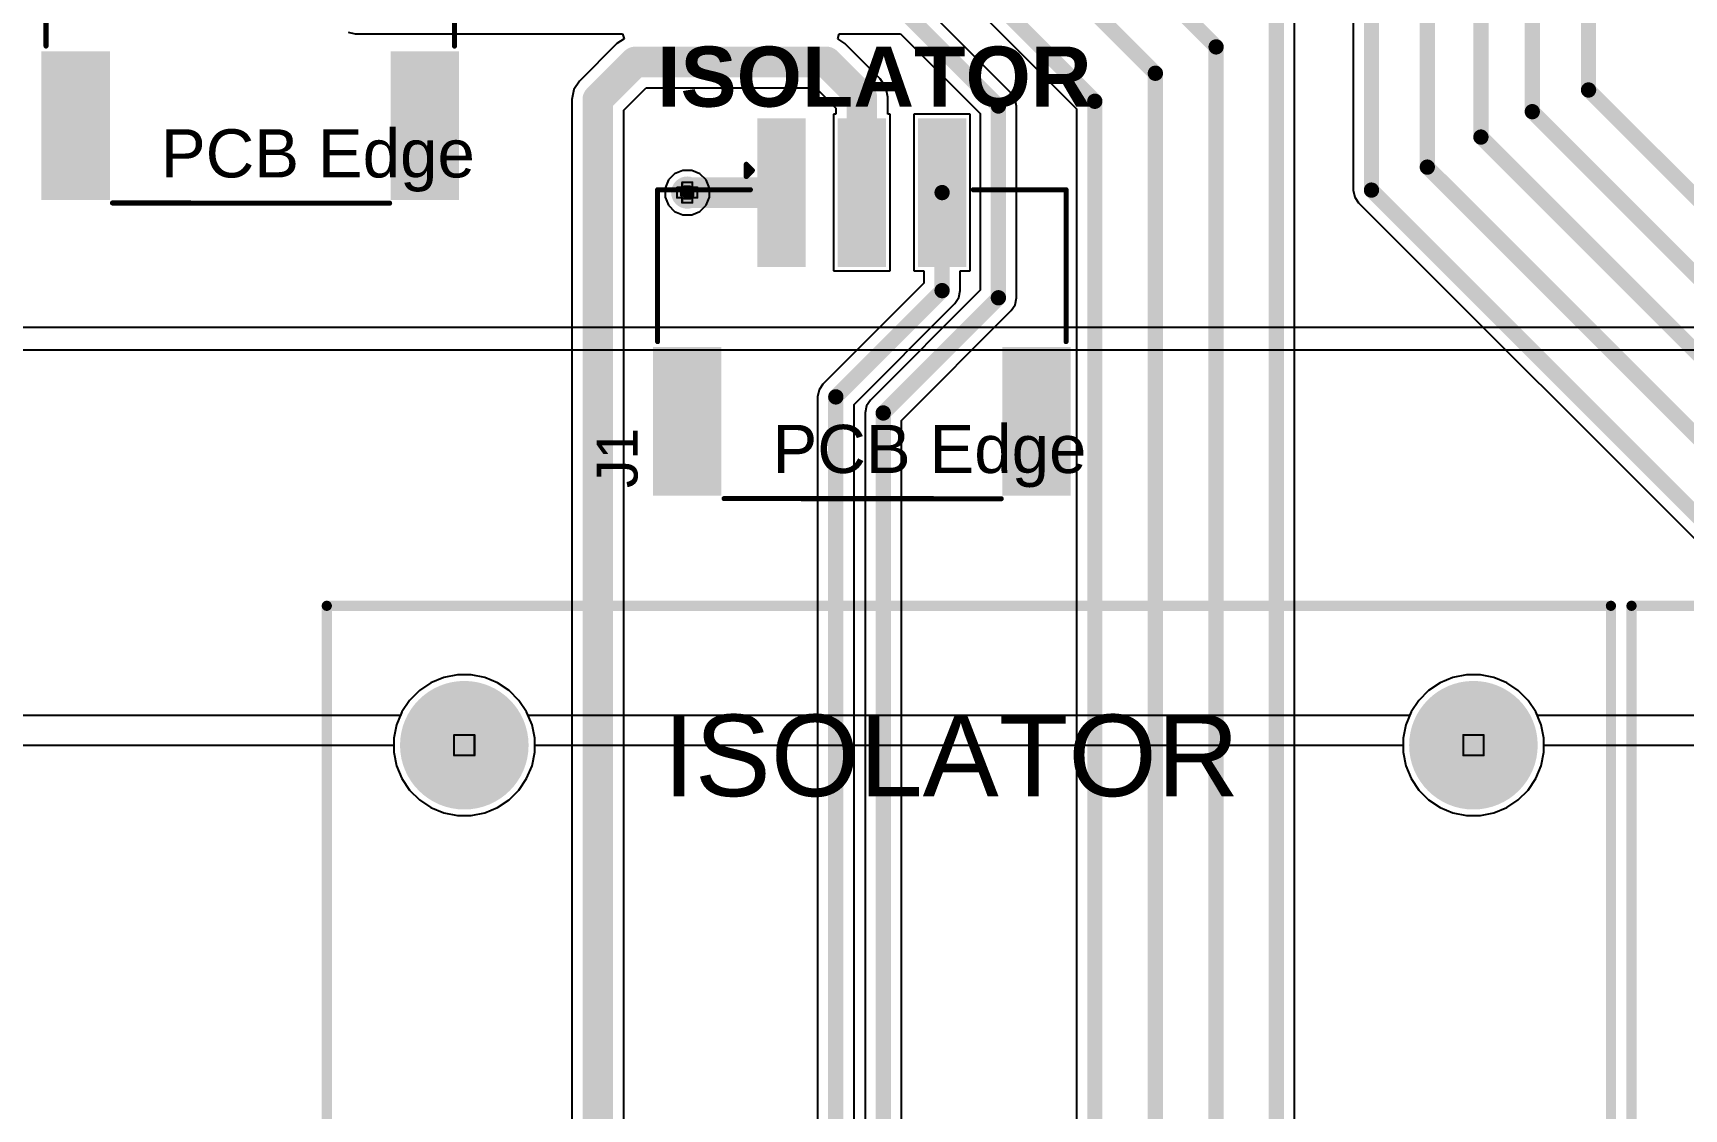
# Model space of a CAD drawing. Header units: inches. Extents: x -7 to 5163, y -3 to 5149.
# Drawn here: x 40.18 to 81.32, y 98.5 to 125.32 of the extents above; entities that cross this region are included whole.
import ezdxf

# ---------------------------------------------------------------- set-up
doc = ezdxf.new("R2010")
doc.units = ezdxf.units.IN
for name, color, linetype in [('Bottom Layer', 5, 'Continuous'), ('Bottom Solder', 6, 'Continuous'), ('Drill Drawing', 1, 'Continuous'), ('GND', 76, 'Continuous'), ('Multi-Layer', 9, 'Continuous'), ('Pad Holes', 156, 'Continuous'), ('PWR', 16, 'Continuous'), ('Top Layer', 1, 'Continuous'), ('Top Overlay', 2, 'Continuous'), ('Top Paste', 8, 'Continuous'), ('Top Solder', 216, 'Continuous'), ('Via Holes', 16, 'Continuous')]:
    doc.layers.add(name, color=color, linetype=linetype)
doc.styles.add('Arial', font='', dxfattribs={"height": 0.2})
doc.styles.add('Arial_Bold', font='', dxfattribs={"height": 0.2})
doc.styles.get('Arial').set_extended_font_data('Arial')
doc.styles.get('Arial_Bold').set_extended_font_data('Arial', bold=True)

# ---------------------------------------------------------------- blocks, each defined once
blk = doc.blocks.new('WAFER_PH2_0_3PWB_3')
at = {"layer": 'Top Layer'}
for points in [[(-2.5, 4.6), (-1.5, 4.6), (-1.5, 1.1), (-2.5, 1.1)], [(-0.5, 4.6), (0.5, 4.6), (0.5, 1.1), (-0.5, 1.1)], [(1.5, 4.6), (2.5, 4.6), (2.5, 1.1), (1.5, 1.1)], [(-5.1, -1.1), (-3.6, -1.1), (-3.6, -4.6), (-5.1, -4.6)], [(3.6, -1.1), (5.1, -1.1), (5.1, -4.6), (3.6, -4.6)]]:
    blk.add_hatch(color=1, dxfattribs=at).paths.add_polyline_path(points)
at = {"layer": 'Top Paste'}
for points in [[(-2.5, 4.6), (-1.5, 4.6), (-1.5, 1.1), (-2.5, 1.1)], [(-0.5, 4.6), (0.5, 4.6), (0.5, 1.1), (-0.5, 1.1)], [(1.5, 4.6), (2.5, 4.6), (2.5, 1.1), (1.5, 1.1)], [(-5.1, -1.1), (-3.6, -1.1), (-3.6, -4.6), (-5.1, -4.6)], [(3.6, -1.1), (5.1, -1.1), (5.1, -4.6), (3.6, -4.6)]]:
    blk.add_hatch(color=8, dxfattribs=at).paths.add_polyline_path(points)
at = {"layer": 'Top Solder'}
for points in [[(-2.602, 4.702), (-1.398, 4.702), (-1.398, 0.998), (-2.602, 0.998)], [(-0.602, 4.702), (0.602, 4.702), (0.602, 0.998), (-0.602, 0.998)], [(1.398, 4.702), (2.602, 4.702), (2.602, 0.998), (1.398, 0.998)], [(-5.202, -0.998), (-3.498, -0.998), (-3.498, -4.702), (-5.202, -4.702)], [(3.498, -0.998), (5.202, -0.998), (5.202, -4.702), (3.498, -4.702)]]:
    blk.add_hatch(color=216, dxfattribs=at).paths.add_polyline_path(points)
at = {"layer": 'Top Overlay'}
for points in [[(-2.88, 3.556, 0.127, 0.127, 0), (-2.727, 3.404, 0.127, 0.127, 0)], [(-2.88, 3.251, 0.127, 0.127, 0), (-2.88, 3.556, 0.127, 0.127, 0)], [(-2.88, 3.251, 0.127, 0.127, 0), (-2.727, 3.404, 0.127, 0.127, 0)], [(-5.089, 2.921, 0.127, 0.127, 0), (-2.778, 2.921, 0.127, 0.127, 0)], [(-5.089, -0.864, 0.127, 0.127, 0), (-5.089, 2.921, 0.127, 0.127, 0)], [(2.778, 2.921, 0.127, 0.127, 0), (5.089, 2.921, 0.127, 0.127, 0)], [(5.089, -0.864, 0.127, 0.127, 0), (5.089, 2.921, 0.127, 0.127, 0)], [(-3.432, -4.775, 0.127, 0.127, 0), (3.473, -4.78, 0.127, 0.127, 0)]]:
    blk.add_lwpolyline(points, format="xyseb", dxfattribs=at)
for points in [[(-2.911, 3.556, 0.0635, 0.0635, 1), (-2.848, 3.556, 0.0635, 0.0635, 1)], [(-2.911, 3.556, 0.0635, 0.0635, 1), (-2.848, 3.556, 0.0635, 0.0635, 1)], [(-2.911, 3.251, 0.0635, 0.0635, 1), (-2.848, 3.251, 0.0635, 0.0635, 1)], [(-2.911, 3.251, 0.0635, 0.0635, 1), (-2.848, 3.251, 0.0635, 0.0635, 1)], [(-2.759, 3.404, 0.0635, 0.0635, 1), (-2.695, 3.404, 0.0635, 0.0635, 1)], [(-2.759, 3.404, 0.0635, 0.0635, 1), (-2.695, 3.404, 0.0635, 0.0635, 1)], [(-5.121, 2.921, 0.0635, 0.0635, 1), (-5.058, 2.921, 0.0635, 0.0635, 1)], [(-5.121, 2.921, 0.0635, 0.0635, 1), (-5.058, 2.921, 0.0635, 0.0635, 1)], [(-2.81, 2.921, 0.0635, 0.0635, 1), (-2.746, 2.921, 0.0635, 0.0635, 1)], [(2.746, 2.921, 0.0635, 0.0635, 1), (2.81, 2.921, 0.0635, 0.0635, 1)], [(5.058, 2.921, 0.0635, 0.0635, 1), (5.121, 2.921, 0.0635, 0.0635, 1)], [(5.058, 2.921, 0.0635, 0.0635, 1), (5.121, 2.921, 0.0635, 0.0635, 1)], [(-5.121, -0.864, 0.0635, 0.0635, 1), (-5.058, -0.864, 0.0635, 0.0635, 1)], [(5.058, -0.864, 0.0635, 0.0635, 1), (5.121, -0.864, 0.0635, 0.0635, 1)], [(-3.464, -4.775, 0.0635, 0.0635, 1), (-3.4, -4.775, 0.0635, 0.0635, 1)], [(3.441, -4.78, 0.0635, 0.0635, 1), (3.505, -4.78, 0.0635, 0.0635, 1)]]:
    blk.add_lwpolyline(points, format="xyseb", close=True, dxfattribs=at)
at = {"layer": 'Top Overlay', "style": 'Arial'}
blk.add_text('PCB Edge', height=1.2, rotation=360, dxfattribs=at).set_placement((-2.229, -4.138))
blk = doc.blocks.new('WAFER_PH2_0_3PWB_72')
at = {"layer": 'Top Layer'}
for points in [[(-2.5, 4.6), (-1.5, 4.6), (-1.5, 1.1), (-2.5, 1.1)], [(-0.5, 4.6), (0.5, 4.6), (0.5, 1.1), (-0.5, 1.1)], [(1.5, 4.6), (2.5, 4.6), (2.5, 1.1), (1.5, 1.1)], [(-5.1, -1.1), (-3.6, -1.1), (-3.6, -4.6), (-5.1, -4.6)], [(3.6, -1.1), (5.1, -1.1), (5.1, -4.6), (3.6, -4.6)]]:
    blk.add_hatch(color=1, dxfattribs=at).paths.add_polyline_path(points)
at = {"layer": 'Top Paste'}
for points in [[(-2.5, 4.6), (-1.5, 4.6), (-1.5, 1.1), (-2.5, 1.1)], [(-0.5, 4.6), (0.5, 4.6), (0.5, 1.1), (-0.5, 1.1)], [(1.5, 4.6), (2.5, 4.6), (2.5, 1.1), (1.5, 1.1)], [(-5.1, -1.1), (-3.6, -1.1), (-3.6, -4.6), (-5.1, -4.6)], [(3.6, -1.1), (5.1, -1.1), (5.1, -4.6), (3.6, -4.6)]]:
    blk.add_hatch(color=8, dxfattribs=at).paths.add_polyline_path(points)
at = {"layer": 'Top Solder'}
for points in [[(-2.602, 4.702), (-1.398, 4.702), (-1.398, 0.998), (-2.602, 0.998)], [(-0.602, 4.702), (0.602, 4.702), (0.602, 0.998), (-0.602, 0.998)], [(1.398, 4.702), (2.602, 4.702), (2.602, 0.998), (1.398, 0.998)], [(-5.202, -0.998), (-3.498, -0.998), (-3.498, -4.702), (-5.202, -4.702)], [(3.498, -0.998), (5.202, -0.998), (5.202, -4.702), (3.498, -4.702)]]:
    blk.add_hatch(color=216, dxfattribs=at).paths.add_polyline_path(points)
at = {"layer": 'Top Overlay'}
for points in [[(-2.88, 3.251, 0.127, 0.127, 0), (-2.88, 3.556, 0.127, 0.127, 0)], [(-2.88, 3.556, 0.127, 0.127, 0), (-2.727, 3.404, 0.127, 0.127, 0)], [(-2.88, 3.251, 0.127, 0.127, 0), (-2.727, 3.404, 0.127, 0.127, 0)], [(-5.089, -0.864, 0.127, 0.127, 0), (-5.089, 2.921, 0.127, 0.127, 0)], [(-5.089, 2.921, 0.127, 0.127, 0), (-2.778, 2.921, 0.127, 0.127, 0)], [(2.778, 2.921, 0.127, 0.127, 0), (5.089, 2.921, 0.127, 0.127, 0)], [(5.089, -0.864, 0.127, 0.127, 0), (5.089, 2.921, 0.127, 0.127, 0)], [(-3.432, -4.775, 0.127, 0.127, 0), (3.473, -4.78, 0.127, 0.127, 0)]]:
    blk.add_lwpolyline(points, format="xyseb", dxfattribs=at)
for points in [[(-2.911, 3.556, 0.0635, 0.0635, 1), (-2.848, 3.556, 0.0635, 0.0635, 1)], [(-2.911, 3.556, 0.0635, 0.0635, 1), (-2.848, 3.556, 0.0635, 0.0635, 1)], [(-2.911, 3.251, 0.0635, 0.0635, 1), (-2.848, 3.251, 0.0635, 0.0635, 1)], [(-2.911, 3.251, 0.0635, 0.0635, 1), (-2.848, 3.251, 0.0635, 0.0635, 1)], [(-2.759, 3.404, 0.0635, 0.0635, 1), (-2.695, 3.404, 0.0635, 0.0635, 1)], [(-2.759, 3.404, 0.0635, 0.0635, 1), (-2.695, 3.404, 0.0635, 0.0635, 1)], [(-5.121, 2.921, 0.0635, 0.0635, 1), (-5.058, 2.921, 0.0635, 0.0635, 1)], [(-5.121, 2.921, 0.0635, 0.0635, 1), (-5.058, 2.921, 0.0635, 0.0635, 1)], [(-2.81, 2.921, 0.0635, 0.0635, 1), (-2.746, 2.921, 0.0635, 0.0635, 1)], [(2.746, 2.921, 0.0635, 0.0635, 1), (2.81, 2.921, 0.0635, 0.0635, 1)], [(5.058, 2.921, 0.0635, 0.0635, 1), (5.121, 2.921, 0.0635, 0.0635, 1)], [(5.058, 2.921, 0.0635, 0.0635, 1), (5.121, 2.921, 0.0635, 0.0635, 1)], [(-5.121, -0.864, 0.0635, 0.0635, 1), (-5.058, -0.864, 0.0635, 0.0635, 1)], [(5.058, -0.864, 0.0635, 0.0635, 1), (5.121, -0.864, 0.0635, 0.0635, 1)], [(-3.464, -4.775, 0.0635, 0.0635, 1), (-3.4, -4.775, 0.0635, 0.0635, 1)], [(3.441, -4.78, 0.0635, 0.0635, 1), (3.505, -4.78, 0.0635, 0.0635, 1)]]:
    blk.add_lwpolyline(points, format="xyseb", close=True, dxfattribs=at)
at = {"layer": 'Top Overlay', "style": 'Arial'}
blk.add_text('PCB Edge', height=1.2, rotation=360, dxfattribs=at).set_placement((-2.229, -4.138))

msp = doc.modelspace()

# ---------------------------------------------------------------- hatches: boundary and pattern name
at = {"layer": 'Bottom Layer'}
h = msp.add_hatch(color=5, dxfattribs=at)
edge = h.paths.add_edge_path()
edge.add_arc((56.483, 121.341), 0.3, 0, 360)
h = msp.add_hatch(color=5, dxfattribs=at)
edge = h.paths.add_edge_path()
edge.add_arc((50.927, 107.569), 1.5, 0, 360)
h = msp.add_hatch(color=5, dxfattribs=at)
edge = h.paths.add_edge_path()
edge.add_arc((76.073, 107.569), 1.5, 0, 360)
at = {"layer": 'Bottom Solder'}
h = msp.add_hatch(color=6, dxfattribs=at)
edge = h.paths.add_edge_path()
edge.add_arc((56.483, 121.341), 0.402, 0, 360)
h = msp.add_hatch(color=6, dxfattribs=at)
edge = h.paths.add_edge_path()
edge.add_arc((50.927, 107.569), 1.602, 0, 360)
h = msp.add_hatch(color=6, dxfattribs=at)
edge = h.paths.add_edge_path()
edge.add_arc((76.073, 107.569), 1.602, 0, 360)
at = {"layer": 'GND'}
h = msp.add_hatch(color=76, dxfattribs=at)
edge = h.paths.add_edge_path()
edge.add_arc((56.483, 121.341), 0.3, 0, 360)
h = msp.add_hatch(color=76, dxfattribs=at)
edge = h.paths.add_edge_path()
edge.add_arc((50.927, 107.569), 1.5, 0, 360)
h = msp.add_hatch(color=76, dxfattribs=at)
edge = h.paths.add_edge_path()
edge.add_arc((76.073, 107.569), 1.5, 0, 360)
at = {"layer": 'Multi-Layer'}
h = msp.add_hatch(color=9, dxfattribs=at)
edge = h.paths.add_edge_path()
edge.add_arc((50.927, 107.569), 1.5, 0, 360)
h = msp.add_hatch(color=9, dxfattribs=at)
edge = h.paths.add_edge_path()
edge.add_arc((76.073, 107.569), 1.5, 0, 360)
at = {"layer": 'Pad Holes'}
h = msp.add_hatch(color=7, dxfattribs=at)
edge = h.paths.add_edge_path()
edge.add_arc((50.927, 107.569), 1.5, 0, 360)
h = msp.add_hatch(color=7, dxfattribs=at)
edge = h.paths.add_edge_path()
edge.add_arc((76.073, 107.569), 1.5, 0, 360)
at = {"layer": 'PWR'}
h = msp.add_hatch(color=16, dxfattribs=at)
edge = h.paths.add_edge_path()
edge.add_arc((56.483, 121.341), 0.3, 0, 360)
h = msp.add_hatch(color=16, dxfattribs=at)
edge = h.paths.add_edge_path()
edge.add_arc((50.927, 107.569), 1.5, 0, 360)
h = msp.add_hatch(color=16, dxfattribs=at)
edge = h.paths.add_edge_path()
edge.add_arc((76.073, 107.569), 1.5, 0, 360)
at = {"layer": 'Top Layer'}
h = msp.add_hatch(color=1, dxfattribs=at)
edge = h.paths.add_edge_path()
edge.add_arc((56.483, 121.341), 0.3, 0, 360)
h = msp.add_hatch(color=1, dxfattribs=at)
edge = h.paths.add_edge_path()
edge.add_arc((50.927, 107.569), 1.5, 0, 360)
h = msp.add_hatch(color=1, dxfattribs=at)
edge = h.paths.add_edge_path()
edge.add_arc((76.073, 107.569), 1.5, 0, 360)
at = {"layer": 'Top Solder'}
h = msp.add_hatch(color=216, dxfattribs=at)
edge = h.paths.add_edge_path()
edge.add_arc((56.483, 121.341), 0.402, 0, 360)
h = msp.add_hatch(color=216, dxfattribs=at)
edge = h.paths.add_edge_path()
edge.add_arc((50.927, 107.569), 1.602, 0, 360)
h = msp.add_hatch(color=216, dxfattribs=at)
edge = h.paths.add_edge_path()
edge.add_arc((76.073, 107.569), 1.602, 0, 360)
at = {"layer": 'Via Holes'}
h = msp.add_hatch(color=7, dxfattribs=at)
edge = h.paths.add_edge_path()
edge.add_arc((56.483, 121.341), 0.15, 0, 360)

# ---------------------------------------------------------------- linework, layer by layer
at = {"layer": 'Bottom Layer'}
for p, q in [((50.096, 109.123), (49.809, 108.931)), ((50.415, 109.256), (50.096, 109.123)), ((50.754, 109.323), (50.415, 109.256)), ((51.1, 109.323), (50.754, 109.323)), ((51.439, 109.256), (51.1, 109.323)), ((51.758, 109.123), (51.439, 109.256)), ((52.045, 108.931), (51.758, 109.123)), ((75.242, 109.123), (74.955, 108.931)), ((75.561, 109.256), (75.242, 109.123)), ((75.9, 109.323), (75.561, 109.256)), ((76.246, 109.323), (75.9, 109.323)), ((76.585, 109.256), (76.246, 109.323)), ((76.904, 109.123), (76.585, 109.256)), ((77.191, 108.931), (76.904, 109.123)), ((49.565, 108.687), (49.373, 108.4)), ((49.809, 108.931), (49.565, 108.687)), ((52.289, 108.687), (52.045, 108.931)), ((52.481, 108.4), (52.289, 108.687)), ((74.711, 108.687), (74.519, 108.4)), ((74.955, 108.931), (74.711, 108.687)), ((77.435, 108.687), (77.191, 108.931)), ((77.627, 108.4), (77.435, 108.687)), ((49.373, 108.4), (49.24, 108.081)), ((52.614, 108.081), (52.481, 108.4)), ((74.519, 108.4), (74.386, 108.081)), ((77.76, 108.081), (77.627, 108.4)), ((49.24, 108.081), (49.173, 107.742)), ((52.681, 107.742), (52.614, 108.081)), ((74.386, 108.081), (74.319, 107.742)), ((77.827, 107.742), (77.76, 108.081)), ((49.173, 107.742), (49.173, 107.396)), ((49.173, 107.396), (49.24, 107.057)), ((52.614, 107.057), (52.681, 107.396)), ((52.681, 107.396), (52.681, 107.742)), ((74.319, 107.742), (74.319, 107.396)), ((74.319, 107.396), (74.386, 107.057)), ((77.76, 107.057), (77.827, 107.396)), ((77.827, 107.396), (77.827, 107.742)), ((49.24, 107.057), (49.373, 106.738)), ((52.481, 106.738), (52.614, 107.057)), ((74.386, 107.057), (74.519, 106.738)), ((77.627, 106.738), (77.76, 107.057)), ((49.373, 106.738), (49.565, 106.451)), ((52.289, 106.451), (52.481, 106.738)), ((74.519, 106.738), (74.711, 106.451)), ((77.435, 106.451), (77.627, 106.738)), ((49.565, 106.451), (49.809, 106.207)), ((49.809, 106.207), (50.096, 106.015)), ((51.758, 106.015), (52.045, 106.207)), ((52.045, 106.207), (52.289, 106.451)), ((74.711, 106.451), (74.955, 106.207)), ((74.955, 106.207), (75.242, 106.015)), ((76.904, 106.015), (77.191, 106.207)), ((77.191, 106.207), (77.435, 106.451)), ((50.096, 106.015), (50.415, 105.882)), ((50.415, 105.882), (50.754, 105.815)), ((50.754, 105.815), (51.1, 105.815)), ((51.1, 105.815), (51.439, 105.882)), ((51.439, 105.882), (51.758, 106.015)), ((75.242, 106.015), (75.561, 105.882)), ((75.561, 105.882), (75.9, 105.815)), ((75.9, 105.815), (76.246, 105.815)), ((76.246, 105.815), (76.585, 105.882)), ((76.585, 105.882), (76.904, 106.015))]:
    msp.add_line(p, q, dxfattribs=at)
at = {"layer": 'Drill Drawing'}
for points in [[(56.229, 121.214, 0.0508, 0.0508, 0), (56.229, 121.468, 0.0508, 0.0508, 0)], [(56.229, 121.468, 0.0508, 0.0508, 0), (56.356, 121.468, 0.0508, 0.0508, 0)], [(56.331, 121.265, 0.0508, 0.0508, 0), (56.331, 121.417, 0.0508, 0.0508, 0)], [(56.331, 121.417, 0.0508, 0.0508, 0), (56.407, 121.417, 0.0508, 0.0508, 0)], [(56.356, 121.468, 0.0508, 0.0508, 0), (56.356, 121.595, 0.0508, 0.0508, 0)], [(56.356, 121.595, 0.0508, 0.0508, 0), (56.61, 121.595, 0.0508, 0.0508, 0)], [(56.407, 121.417, 0.0508, 0.0508, 0), (56.407, 121.493, 0.0508, 0.0508, 0)], [(56.407, 121.493, 0.0508, 0.0508, 0), (56.559, 121.493, 0.0508, 0.0508, 0)], [(56.559, 121.417, 0.0508, 0.0508, 0), (56.559, 121.493, 0.0508, 0.0508, 0)], [(56.559, 121.417, 0.0508, 0.0508, 0), (56.635, 121.417, 0.0508, 0.0508, 0)], [(56.61, 121.468, 0.0508, 0.0508, 0), (56.61, 121.595, 0.0508, 0.0508, 0)], [(56.61, 121.468, 0.0508, 0.0508, 0), (56.737, 121.468, 0.0508, 0.0508, 0)], [(56.635, 121.265, 0.0508, 0.0508, 0), (56.635, 121.417, 0.0508, 0.0508, 0)], [(56.737, 121.214, 0.0508, 0.0508, 0), (56.737, 121.468, 0.0508, 0.0508, 0)], [(56.229, 121.214, 0.0508, 0.0508, 0), (56.356, 121.214, 0.0508, 0.0508, 0)], [(56.331, 121.265, 0.0508, 0.0508, 0), (56.407, 121.265, 0.0508, 0.0508, 0)], [(56.356, 121.087, 0.0508, 0.0508, 0), (56.356, 121.214, 0.0508, 0.0508, 0)], [(56.356, 121.087, 0.0508, 0.0508, 0), (56.61, 121.087, 0.0508, 0.0508, 0)], [(56.407, 121.189, 0.0508, 0.0508, 0), (56.407, 121.265, 0.0508, 0.0508, 0)], [(56.407, 121.189, 0.0508, 0.0508, 0), (56.559, 121.189, 0.0508, 0.0508, 0)], [(56.559, 121.265, 0.0508, 0.0508, 0), (56.635, 121.265, 0.0508, 0.0508, 0)], [(56.559, 121.189, 0.0508, 0.0508, 0), (56.559, 121.265, 0.0508, 0.0508, 0)], [(56.61, 121.214, 0.0508, 0.0508, 0), (56.737, 121.214, 0.0508, 0.0508, 0)], [(56.61, 121.087, 0.0508, 0.0508, 0), (56.61, 121.214, 0.0508, 0.0508, 0)], [(50.673, 107.823, 0.0508, 0.0508, 0), (51.181, 107.823, 0.0508, 0.0508, 0)], [(50.673, 107.315, 0.0508, 0.0508, 0), (50.673, 107.823, 0.0508, 0.0508, 0)], [(51.181, 107.315, 0.0508, 0.0508, 0), (51.181, 107.823, 0.0508, 0.0508, 0)], [(75.819, 107.823, 0.0508, 0.0508, 0), (76.327, 107.823, 0.0508, 0.0508, 0)], [(75.819, 107.315, 0.0508, 0.0508, 0), (75.819, 107.823, 0.0508, 0.0508, 0)], [(76.327, 107.315, 0.0508, 0.0508, 0), (76.327, 107.823, 0.0508, 0.0508, 0)], [(50.673, 107.315, 0.0508, 0.0508, 0), (51.181, 107.315, 0.0508, 0.0508, 0)], [(75.819, 107.315, 0.0508, 0.0508, 0), (76.327, 107.315, 0.0508, 0.0508, 0)]]:
    msp.add_lwpolyline(points, format="xyseb", dxfattribs=at)
for points in [[(56.216, 121.468, 0.0254, 0.0254, 1), (56.242, 121.468, 0.0254, 0.0254, 1)], [(56.216, 121.468, 0.0254, 0.0254, 1), (56.242, 121.468, 0.0254, 0.0254, 1)], [(56.318, 121.417, 0.0254, 0.0254, 1), (56.343, 121.417, 0.0254, 0.0254, 1)], [(56.318, 121.417, 0.0254, 0.0254, 1), (56.343, 121.417, 0.0254, 0.0254, 1)], [(56.343, 121.595, 0.0254, 0.0254, 1), (56.369, 121.595, 0.0254, 0.0254, 1)], [(56.343, 121.595, 0.0254, 0.0254, 1), (56.369, 121.595, 0.0254, 0.0254, 1)], [(56.343, 121.468, 0.0254, 0.0254, 1), (56.369, 121.468, 0.0254, 0.0254, 1)], [(56.343, 121.468, 0.0254, 0.0254, 1), (56.369, 121.468, 0.0254, 0.0254, 1)], [(56.394, 121.493, 0.0254, 0.0254, 1), (56.42, 121.493, 0.0254, 0.0254, 1)], [(56.394, 121.493, 0.0254, 0.0254, 1), (56.42, 121.493, 0.0254, 0.0254, 1)], [(56.394, 121.417, 0.0254, 0.0254, 1), (56.42, 121.417, 0.0254, 0.0254, 1)], [(56.394, 121.417, 0.0254, 0.0254, 1), (56.42, 121.417, 0.0254, 0.0254, 1)], [(56.547, 121.493, 0.0254, 0.0254, 1), (56.572, 121.493, 0.0254, 0.0254, 1)], [(56.547, 121.493, 0.0254, 0.0254, 1), (56.572, 121.493, 0.0254, 0.0254, 1)], [(56.547, 121.417, 0.0254, 0.0254, 1), (56.572, 121.417, 0.0254, 0.0254, 1)], [(56.547, 121.417, 0.0254, 0.0254, 1), (56.572, 121.417, 0.0254, 0.0254, 1)], [(56.597, 121.595, 0.0254, 0.0254, 1), (56.623, 121.595, 0.0254, 0.0254, 1)], [(56.597, 121.595, 0.0254, 0.0254, 1), (56.623, 121.595, 0.0254, 0.0254, 1)], [(56.597, 121.468, 0.0254, 0.0254, 1), (56.623, 121.468, 0.0254, 0.0254, 1)], [(56.597, 121.468, 0.0254, 0.0254, 1), (56.623, 121.468, 0.0254, 0.0254, 1)], [(56.623, 121.417, 0.0254, 0.0254, 1), (56.648, 121.417, 0.0254, 0.0254, 1)], [(56.623, 121.417, 0.0254, 0.0254, 1), (56.648, 121.417, 0.0254, 0.0254, 1)], [(56.724, 121.468, 0.0254, 0.0254, 1), (56.75, 121.468, 0.0254, 0.0254, 1)], [(56.724, 121.468, 0.0254, 0.0254, 1), (56.75, 121.468, 0.0254, 0.0254, 1)], [(56.216, 121.214, 0.0254, 0.0254, 1), (56.242, 121.214, 0.0254, 0.0254, 1)], [(56.216, 121.214, 0.0254, 0.0254, 1), (56.242, 121.214, 0.0254, 0.0254, 1)], [(56.318, 121.265, 0.0254, 0.0254, 1), (56.343, 121.265, 0.0254, 0.0254, 1)], [(56.318, 121.265, 0.0254, 0.0254, 1), (56.343, 121.265, 0.0254, 0.0254, 1)], [(56.343, 121.214, 0.0254, 0.0254, 1), (56.369, 121.214, 0.0254, 0.0254, 1)], [(56.343, 121.214, 0.0254, 0.0254, 1), (56.369, 121.214, 0.0254, 0.0254, 1)], [(56.343, 121.087, 0.0254, 0.0254, 1), (56.369, 121.087, 0.0254, 0.0254, 1)], [(56.343, 121.087, 0.0254, 0.0254, 1), (56.369, 121.087, 0.0254, 0.0254, 1)], [(56.394, 121.265, 0.0254, 0.0254, 1), (56.42, 121.265, 0.0254, 0.0254, 1)], [(56.394, 121.265, 0.0254, 0.0254, 1), (56.42, 121.265, 0.0254, 0.0254, 1)], [(56.394, 121.189, 0.0254, 0.0254, 1), (56.42, 121.189, 0.0254, 0.0254, 1)], [(56.394, 121.189, 0.0254, 0.0254, 1), (56.42, 121.189, 0.0254, 0.0254, 1)], [(56.547, 121.265, 0.0254, 0.0254, 1), (56.572, 121.265, 0.0254, 0.0254, 1)], [(56.547, 121.265, 0.0254, 0.0254, 1), (56.572, 121.265, 0.0254, 0.0254, 1)], [(56.547, 121.189, 0.0254, 0.0254, 1), (56.572, 121.189, 0.0254, 0.0254, 1)], [(56.547, 121.189, 0.0254, 0.0254, 1), (56.572, 121.189, 0.0254, 0.0254, 1)], [(56.597, 121.214, 0.0254, 0.0254, 1), (56.623, 121.214, 0.0254, 0.0254, 1)], [(56.597, 121.214, 0.0254, 0.0254, 1), (56.623, 121.214, 0.0254, 0.0254, 1)], [(56.597, 121.087, 0.0254, 0.0254, 1), (56.623, 121.087, 0.0254, 0.0254, 1)], [(56.597, 121.087, 0.0254, 0.0254, 1), (56.623, 121.087, 0.0254, 0.0254, 1)], [(56.623, 121.265, 0.0254, 0.0254, 1), (56.648, 121.265, 0.0254, 0.0254, 1)], [(56.623, 121.265, 0.0254, 0.0254, 1), (56.648, 121.265, 0.0254, 0.0254, 1)], [(56.724, 121.214, 0.0254, 0.0254, 1), (56.75, 121.214, 0.0254, 0.0254, 1)], [(56.724, 121.214, 0.0254, 0.0254, 1), (56.75, 121.214, 0.0254, 0.0254, 1)], [(50.66, 107.823, 0.0254, 0.0254, 1), (50.686, 107.823, 0.0254, 0.0254, 1)], [(50.66, 107.823, 0.0254, 0.0254, 1), (50.686, 107.823, 0.0254, 0.0254, 1)], [(51.168, 107.823, 0.0254, 0.0254, 1), (51.194, 107.823, 0.0254, 0.0254, 1)], [(51.168, 107.823, 0.0254, 0.0254, 1), (51.194, 107.823, 0.0254, 0.0254, 1)], [(75.806, 107.823, 0.0254, 0.0254, 1), (75.832, 107.823, 0.0254, 0.0254, 1)], [(75.806, 107.823, 0.0254, 0.0254, 1), (75.832, 107.823, 0.0254, 0.0254, 1)], [(76.314, 107.823, 0.0254, 0.0254, 1), (76.34, 107.823, 0.0254, 0.0254, 1)], [(76.314, 107.823, 0.0254, 0.0254, 1), (76.34, 107.823, 0.0254, 0.0254, 1)], [(50.66, 107.315, 0.0254, 0.0254, 1), (50.686, 107.315, 0.0254, 0.0254, 1)], [(50.66, 107.315, 0.0254, 0.0254, 1), (50.686, 107.315, 0.0254, 0.0254, 1)], [(51.168, 107.315, 0.0254, 0.0254, 1), (51.194, 107.315, 0.0254, 0.0254, 1)], [(51.168, 107.315, 0.0254, 0.0254, 1), (51.194, 107.315, 0.0254, 0.0254, 1)], [(75.806, 107.315, 0.0254, 0.0254, 1), (75.832, 107.315, 0.0254, 0.0254, 1)], [(75.806, 107.315, 0.0254, 0.0254, 1), (75.832, 107.315, 0.0254, 0.0254, 1)], [(76.314, 107.315, 0.0254, 0.0254, 1), (76.34, 107.315, 0.0254, 0.0254, 1)], [(76.314, 107.315, 0.0254, 0.0254, 1), (76.34, 107.315, 0.0254, 0.0254, 1)]]:
    msp.add_lwpolyline(points, format="xyseb", close=True, dxfattribs=at)
at = {"layer": 'GND'}
for p, q in [((50.096, 109.123), (49.809, 108.931)), ((50.415, 109.256), (50.096, 109.123)), ((50.754, 109.323), (50.415, 109.256)), ((51.1, 109.323), (50.754, 109.323)), ((51.439, 109.256), (51.1, 109.323)), ((51.758, 109.123), (51.439, 109.256)), ((52.045, 108.931), (51.758, 109.123)), ((75.242, 109.123), (74.955, 108.931)), ((75.561, 109.256), (75.242, 109.123)), ((75.9, 109.323), (75.561, 109.256)), ((76.246, 109.323), (75.9, 109.323)), ((76.585, 109.256), (76.246, 109.323)), ((76.904, 109.123), (76.585, 109.256)), ((77.191, 108.931), (76.904, 109.123)), ((49.565, 108.687), (49.373, 108.4)), ((49.809, 108.931), (49.565, 108.687)), ((52.289, 108.687), (52.045, 108.931)), ((52.481, 108.4), (52.289, 108.687)), ((74.711, 108.687), (74.519, 108.4)), ((74.955, 108.931), (74.711, 108.687)), ((77.435, 108.687), (77.191, 108.931)), ((77.627, 108.4), (77.435, 108.687)), ((49.373, 108.4), (49.24, 108.081)), ((52.614, 108.081), (52.481, 108.4)), ((74.519, 108.4), (74.386, 108.081)), ((77.76, 108.081), (77.627, 108.4)), ((49.24, 108.081), (49.173, 107.742)), ((52.681, 107.742), (52.614, 108.081)), ((74.386, 108.081), (74.319, 107.742)), ((77.827, 107.742), (77.76, 108.081)), ((49.173, 107.742), (49.173, 107.396)), ((49.173, 107.396), (49.24, 107.057)), ((52.614, 107.057), (52.681, 107.396)), ((52.681, 107.396), (52.681, 107.742)), ((74.319, 107.742), (74.319, 107.396)), ((74.319, 107.396), (74.386, 107.057)), ((77.76, 107.057), (77.827, 107.396)), ((77.827, 107.396), (77.827, 107.742)), ((49.24, 107.057), (49.373, 106.738)), ((52.481, 106.738), (52.614, 107.057)), ((74.386, 107.057), (74.519, 106.738)), ((77.627, 106.738), (77.76, 107.057)), ((49.373, 106.738), (49.565, 106.451)), ((52.289, 106.451), (52.481, 106.738)), ((74.519, 106.738), (74.711, 106.451)), ((77.435, 106.451), (77.627, 106.738)), ((49.565, 106.451), (49.809, 106.207)), ((49.809, 106.207), (50.096, 106.015)), ((51.758, 106.015), (52.045, 106.207)), ((52.045, 106.207), (52.289, 106.451)), ((74.711, 106.451), (74.955, 106.207)), ((74.955, 106.207), (75.242, 106.015)), ((76.904, 106.015), (77.191, 106.207)), ((77.191, 106.207), (77.435, 106.451)), ((50.096, 106.015), (50.415, 105.882)), ((50.415, 105.882), (50.754, 105.815)), ((50.754, 105.815), (51.1, 105.815)), ((51.1, 105.815), (51.439, 105.882)), ((51.439, 105.882), (51.758, 106.015)), ((75.242, 106.015), (75.561, 105.882)), ((75.561, 105.882), (75.9, 105.815)), ((75.9, 105.815), (76.246, 105.815)), ((76.246, 105.815), (76.585, 105.882)), ((76.585, 105.882), (76.904, 106.015))]:
    msp.add_line(p, q, dxfattribs=at)
at = {"layer": 'PWR'}
for p, q in [((56.169, 121.811), (56.013, 121.655)), ((56.373, 121.895), (56.169, 121.811)), ((56.593, 121.895), (56.373, 121.895)), ((56.797, 121.811), (56.593, 121.895)), ((56.953, 121.655), (56.797, 121.811)), ((56.013, 121.655), (55.929, 121.451)), ((55.929, 121.451), (55.929, 121.231)), ((57.037, 121.451), (56.953, 121.655)), ((57.037, 121.231), (57.037, 121.451)), ((55.929, 121.231), (56.013, 121.027)), ((56.013, 121.027), (56.169, 120.871)), ((56.797, 120.871), (56.953, 121.027)), ((56.953, 121.027), (57.037, 121.231)), ((56.169, 120.871), (56.373, 120.787)), ((56.373, 120.787), (56.593, 120.787)), ((56.593, 120.787), (56.797, 120.871)), ((86.057, 117.983), (27.61, 117.983)), ((27.026, 117.422), (163.119, 117.422)), ((50.096, 109.123), (49.809, 108.931)), ((50.415, 109.256), (50.096, 109.123)), ((50.754, 109.323), (50.415, 109.256)), ((51.1, 109.323), (50.754, 109.323)), ((51.439, 109.256), (51.1, 109.323)), ((51.758, 109.123), (51.439, 109.256)), ((52.045, 108.931), (51.758, 109.123)), ((75.242, 109.123), (74.955, 108.931)), ((75.561, 109.256), (75.242, 109.123)), ((75.9, 109.323), (75.561, 109.256)), ((76.246, 109.323), (75.9, 109.323)), ((76.585, 109.256), (76.246, 109.323)), ((76.904, 109.123), (76.585, 109.256)), ((77.191, 108.931), (76.904, 109.123)), ((49.565, 108.687), (49.373, 108.4)), ((49.809, 108.931), (49.565, 108.687)), ((52.289, 108.687), (52.045, 108.931)), ((52.481, 108.4), (52.289, 108.687)), ((74.711, 108.687), (74.519, 108.4)), ((74.955, 108.931), (74.711, 108.687)), ((77.435, 108.687), (77.191, 108.931)), ((77.627, 108.4), (77.435, 108.687)), ((49.334, 108.306), (8.457, 108.306)), ((49.373, 108.4), (49.334, 108.306)), ((52.52, 108.306), (52.481, 108.4)), ((74.48, 108.306), (52.52, 108.306)), ((74.519, 108.4), (74.48, 108.306)), ((77.666, 108.306), (77.627, 108.4)), ((81.846, 108.306), (77.666, 108.306)), ((8.932, 107.569), (49.173, 107.569)), ((49.173, 107.569), (49.173, 107.396)), ((49.173, 107.396), (49.24, 107.057)), ((52.614, 107.057), (52.681, 107.396)), ((52.681, 107.396), (52.681, 107.569)), ((52.681, 107.569), (74.319, 107.569)), ((74.319, 107.569), (74.319, 107.396)), ((74.319, 107.396), (74.386, 107.057)), ((77.76, 107.057), (77.827, 107.396)), ((77.827, 107.396), (77.827, 107.569)), ((77.827, 107.569), (81.685, 107.569)), ((49.24, 107.057), (49.373, 106.738)), ((52.481, 106.738), (52.614, 107.057)), ((74.386, 107.057), (74.519, 106.738)), ((77.627, 106.738), (77.76, 107.057)), ((49.373, 106.738), (49.565, 106.451)), ((52.289, 106.451), (52.481, 106.738)), ((74.519, 106.738), (74.711, 106.451)), ((77.435, 106.451), (77.627, 106.738)), ((49.565, 106.451), (49.809, 106.207)), ((49.809, 106.207), (50.096, 106.015)), ((51.758, 106.015), (52.045, 106.207)), ((52.045, 106.207), (52.289, 106.451)), ((74.711, 106.451), (74.955, 106.207)), ((74.955, 106.207), (75.242, 106.015)), ((76.904, 106.015), (77.191, 106.207)), ((77.191, 106.207), (77.435, 106.451)), ((50.096, 106.015), (50.415, 105.882)), ((50.415, 105.882), (50.754, 105.815)), ((50.754, 105.815), (51.1, 105.815)), ((51.1, 105.815), (51.439, 105.882)), ((51.439, 105.882), (51.758, 106.015)), ((75.242, 106.015), (75.561, 105.882)), ((75.561, 105.882), (75.9, 105.815)), ((75.9, 105.815), (76.246, 105.815)), ((76.246, 105.815), (76.585, 105.882)), ((76.585, 105.882), (76.904, 106.015))]:
    msp.add_line(p, q, dxfattribs=at)
at = {"layer": 'Top Layer'}
for p, q in [((73.08, 128.978), (73.08, 121.403)), ((61.545, 128.07), (66.185, 123.43)), ((64.557, 123.819), (62.302, 126.074)), ((71.612, 83.995), (71.612, 125.807)), ((48.034, 125.335), (48.208, 125.301)), ((48.208, 125.301), (54.868, 125.301)), ((54.907, 125.174), (54.73, 125.056)), ((54.868, 125.301), (54.907, 125.174)), ((60.233, 125.174), (60.271, 125.301)), ((60.409, 125.056), (60.233, 125.174)), ((60.271, 125.301), (61.793, 125.301)), ((61.793, 125.301), (63.783, 123.311)), ((54.73, 125.056), (53.797, 124.122)), ((61.291, 124.174), (60.409, 125.056)), ((53.656, 123.912), (53.607, 123.664)), ((53.797, 124.122), (53.656, 123.912)), ((54.902, 123.396), (55.456, 123.951)), ((55.456, 123.951), (59.683, 123.951)), ((59.683, 123.951), (60.186, 123.448)), ((61.431, 123.964), (61.291, 124.174)), ((61.48, 123.716), (61.431, 123.964)), ((53.607, 123.664), (53.607, 109.069)), ((60.186, 123.448), (60.186, 123.294)), ((61.48, 123.294), (61.48, 123.716)), ((64.655, 123.672), (64.557, 123.819)), ((64.557, 123.819), (64.557, 123.819)), ((64.69, 123.499), (64.655, 123.672)), ((64.69, 118.72), (64.69, 123.499)), ((66.185, 123.43), (66.185, 80.217)), ((54.902, 109.069), (54.902, 123.396)), ((60.186, 123.294), (60.13, 123.294)), ((60.13, 123.294), (60.13, 119.388)), ((61.536, 123.294), (61.48, 123.294)), ((61.536, 119.388), (61.536, 123.294)), ((63.536, 123.294), (62.13, 123.294)), ((62.13, 123.294), (62.13, 119.388)), ((63.536, 119.388), (63.536, 123.294)), ((63.783, 123.311), (63.783, 118.907)), ((73.08, 121.403), (73.114, 121.229)), ((73.114, 121.229), (73.213, 121.082)), ((73.213, 121.082), (95.024, 99.27)), ((60.13, 119.388), (61.536, 119.388)), ((62.13, 119.388), (62.38, 119.388)), ((62.38, 119.388), (62.38, 119.086)), ((63.286, 118.898), (63.286, 119.388)), ((63.286, 119.388), (63.536, 119.388)), ((62.38, 119.086), (59.864, 116.57)), ((63.783, 118.907), (61.046, 116.17)), ((63.252, 118.725), (63.286, 118.898)), ((60.638, 116.062), (63.153, 118.578)), ((63.153, 118.578), (63.252, 118.725)), ((64.557, 118.399), (64.655, 118.546)), ((64.655, 118.546), (64.69, 118.72)), ((64.69, 118.72), (64.69, 118.72)), ((61.82, 115.662), (64.557, 118.399)), ((64.557, 118.399), (64.557, 118.399)), ((59.864, 116.57), (59.766, 116.423)), ((59.766, 116.423), (59.731, 116.25)), ((59.731, 116.25), (59.731, 77.024)), ((60.638, 77.212), (60.638, 116.062)), ((60.948, 116.023), (60.913, 115.849)), ((61.046, 116.17), (60.948, 116.023)), ((60.913, 115.849), (60.913, 77.699)), ((61.82, 77.886), (61.82, 115.662)), ((50.096, 109.123), (49.809, 108.931)), ((50.415, 109.256), (50.096, 109.123)), ((50.754, 109.323), (50.415, 109.256)), ((51.1, 109.323), (50.754, 109.323)), ((51.439, 109.256), (51.1, 109.323)), ((51.758, 109.123), (51.439, 109.256)), ((52.045, 108.931), (51.758, 109.123)), ((53.607, 109.069), (53.607, 80.793)), ((54.902, 80.525), (54.902, 109.069)), ((75.242, 109.123), (74.955, 108.931)), ((75.561, 109.256), (75.242, 109.123)), ((75.9, 109.323), (75.561, 109.256)), ((76.246, 109.323), (75.9, 109.323)), ((76.585, 109.256), (76.246, 109.323)), ((76.904, 109.123), (76.585, 109.256)), ((77.191, 108.931), (76.904, 109.123)), ((49.565, 108.687), (49.373, 108.4)), ((49.809, 108.931), (49.565, 108.687)), ((52.289, 108.687), (52.045, 108.931)), ((52.481, 108.4), (52.289, 108.687)), ((74.711, 108.687), (74.519, 108.4)), ((74.955, 108.931), (74.711, 108.687)), ((77.435, 108.687), (77.191, 108.931)), ((77.627, 108.4), (77.435, 108.687)), ((49.373, 108.4), (49.24, 108.081)), ((52.614, 108.081), (52.481, 108.4)), ((74.519, 108.4), (74.386, 108.081)), ((77.76, 108.081), (77.627, 108.4)), ((49.24, 108.081), (49.173, 107.742)), ((52.681, 107.742), (52.614, 108.081)), ((74.386, 108.081), (74.319, 107.742)), ((77.827, 107.742), (77.76, 108.081)), ((49.173, 107.742), (49.173, 107.396)), ((49.173, 107.396), (49.24, 107.057)), ((52.614, 107.057), (52.681, 107.396)), ((52.681, 107.396), (52.681, 107.742)), ((74.319, 107.742), (74.319, 107.396)), ((74.319, 107.396), (74.386, 107.057)), ((77.76, 107.057), (77.827, 107.396)), ((77.827, 107.396), (77.827, 107.742)), ((49.24, 107.057), (49.373, 106.738)), ((52.481, 106.738), (52.614, 107.057)), ((74.386, 107.057), (74.519, 106.738)), ((77.627, 106.738), (77.76, 107.057)), ((49.373, 106.738), (49.565, 106.451)), ((52.289, 106.451), (52.481, 106.738)), ((74.519, 106.738), (74.711, 106.451)), ((77.435, 106.451), (77.627, 106.738)), ((49.565, 106.451), (49.809, 106.207)), ((49.809, 106.207), (50.096, 106.015)), ((51.758, 106.015), (52.045, 106.207)), ((52.045, 106.207), (52.289, 106.451)), ((74.711, 106.451), (74.955, 106.207)), ((74.955, 106.207), (75.242, 106.015)), ((76.904, 106.015), (77.191, 106.207)), ((77.191, 106.207), (77.435, 106.451)), ((50.096, 106.015), (50.415, 105.882)), ((50.415, 105.882), (50.754, 105.815)), ((50.754, 105.815), (51.1, 105.815)), ((51.1, 105.815), (51.439, 105.882)), ((51.439, 105.882), (51.758, 106.015)), ((75.242, 106.015), (75.561, 105.882)), ((75.561, 105.882), (75.9, 105.815)), ((75.9, 105.815), (76.246, 105.815)), ((76.246, 105.815), (76.585, 105.882)), ((76.585, 105.882), (76.904, 106.015))]:
    msp.add_line(p, q, dxfattribs=at)
for points in [[(78.941, 123.898, 0.381, 0.381, 0), (78.941, 136.913, 0.381, 0.381, 0)], [(77.54, 123.358, 0.381, 0.381, 0), (77.54, 135.21, 0.381, 0.381, 0)], [(76.26, 122.725, 0.381, 0.381, 0), (76.26, 133.266, 0.381, 0.381, 0)], [(63.173, 131.461, 0.381, 0.381, 0), (69.661, 124.972, 0.381, 0.381, 0)], [(74.924, 121.976, 0.381, 0.381, 0), (74.924, 131.324, 0.381, 0.381, 0)], [(62.526, 129.937, 0.381, 0.381, 0), (68.148, 124.315, 0.381, 0.381, 0)], [(73.533, 121.403, 0.381, 0.381, 0), (73.533, 129.681, 0.381, 0.381, 0)], [(61.733, 128.523, 0.381, 0.381, 0), (66.639, 123.617, 0.381, 0.381, 0)], [(61.981, 125.754, 0.381, 0.381, 0), (64.237, 123.499, 0.381, 0.381, 0)], [(71.159, 83.807, 0.381, 0.381, 0), (71.159, 125.807, 0.381, 0.381, 0)], [(69.661, 82.427, 0.381, 0.381, 0), (69.661, 124.972, 0.381, 0.381, 0)], [(54.254, 123.664, 0.762, 0.762, 0), (55.188, 124.598, 0.762, 0.762, 0)], [(55.188, 124.598, 0.762, 0.762, 0), (59.951, 124.598, 0.762, 0.762, 0)], [(59.951, 124.598, 0.762, 0.762, 0), (60.833, 123.716, 0.762, 0.762, 0)], [(68.148, 81.121, 0.381, 0.381, 0), (68.148, 124.315, 0.381, 0.381, 0)], [(54.254, 109.069, 0.762, 0.762, 0), (54.254, 123.664, 0.762, 0.762, 0)], [(60.833, 121.341, 0.762, 0.762, 0), (60.833, 123.716, 0.762, 0.762, 0)], [(78.941, 123.898, 0.381, 0.381, 0), (97.778, 105.062, 0.381, 0.381, 0)], [(64.237, 118.72, 0.381, 0.381, 0), (64.237, 123.499, 0.381, 0.381, 0)], [(66.639, 80.217, 0.381, 0.381, 0), (66.639, 123.617, 0.381, 0.381, 0)], [(77.54, 123.358, 0.381, 0.381, 0), (97.173, 103.725, 0.381, 0.381, 0)], [(76.26, 122.725, 0.381, 0.381, 0), (96.621, 102.364, 0.381, 0.381, 0)], [(74.924, 121.976, 0.381, 0.381, 0), (95.924, 100.977, 0.381, 0.381, 0)], [(56.483, 121.341, 0.762, 0.762, 0), (58.833, 121.341, 0.762, 0.762, 0)], [(62.833, 118.898, 0.381, 0.381, 0), (62.833, 121.341, 0.381, 0.381, 0)], [(73.533, 121.403, 0.381, 0.381, 0), (95.345, 99.591, 0.381, 0.381, 0)], [(60.184, 116.25, 0.381, 0.381, 0), (62.833, 118.898, 0.381, 0.381, 0)], [(61.366, 115.849, 0.381, 0.381, 0), (64.237, 118.72, 0.381, 0.381, 0)], [(60.184, 77.024, 0.381, 0.381, 0), (60.184, 116.25, 0.381, 0.381, 0)], [(61.366, 77.699, 0.381, 0.381, 0), (61.366, 115.849, 0.381, 0.381, 0)], [(54.254, 109.069, 0.762, 0.762, 0), (54.254, 80.525, 0.762, 0.762, 0)]]:
    msp.add_lwpolyline(points, format="xyseb", dxfattribs=at)
for points in [[(69.566, 124.972, 0.191, 0.191, 1), (69.756, 124.972, 0.191, 0.191, 1)], [(69.566, 124.972, 0.191, 0.191, 1), (69.756, 124.972, 0.191, 0.191, 1)], [(54.998, 124.598, 0.381, 0.381, 1), (55.379, 124.598, 0.381, 0.381, 1)], [(54.998, 124.598, 0.381, 0.381, 1), (55.379, 124.598, 0.381, 0.381, 1)], [(59.761, 124.598, 0.381, 0.381, 1), (60.142, 124.598, 0.381, 0.381, 1)], [(59.761, 124.598, 0.381, 0.381, 1), (60.142, 124.598, 0.381, 0.381, 1)], [(68.052, 124.315, 0.191, 0.191, 1), (68.243, 124.315, 0.191, 0.191, 1)], [(68.052, 124.315, 0.191, 0.191, 1), (68.243, 124.315, 0.191, 0.191, 1)], [(54.064, 123.664, 0.381, 0.381, 1), (54.445, 123.664, 0.381, 0.381, 1)], [(54.064, 123.664, 0.381, 0.381, 1), (54.445, 123.664, 0.381, 0.381, 1)], [(60.643, 123.716, 0.381, 0.381, 1), (61.024, 123.716, 0.381, 0.381, 1)], [(60.643, 123.716, 0.381, 0.381, 1), (61.024, 123.716, 0.381, 0.381, 1)], [(78.846, 123.898, 0.191, 0.191, 1), (79.037, 123.898, 0.191, 0.191, 1)], [(78.846, 123.898, 0.191, 0.191, 1), (79.037, 123.898, 0.191, 0.191, 1)], [(64.141, 123.499, 0.191, 0.191, 1), (64.332, 123.499, 0.191, 0.191, 1)], [(64.141, 123.499, 0.191, 0.191, 1), (64.332, 123.499, 0.191, 0.191, 1)], [(66.543, 123.617, 0.191, 0.191, 1), (66.734, 123.617, 0.191, 0.191, 1)], [(66.543, 123.617, 0.191, 0.191, 1), (66.734, 123.617, 0.191, 0.191, 1)], [(77.445, 123.358, 0.191, 0.191, 1), (77.635, 123.358, 0.191, 0.191, 1)], [(77.445, 123.358, 0.191, 0.191, 1), (77.635, 123.358, 0.191, 0.191, 1)], [(76.165, 122.725, 0.191, 0.191, 1), (76.355, 122.725, 0.191, 0.191, 1)], [(76.165, 122.725, 0.191, 0.191, 1), (76.355, 122.725, 0.191, 0.191, 1)], [(74.829, 121.976, 0.191, 0.191, 1), (75.019, 121.976, 0.191, 0.191, 1)], [(74.829, 121.976, 0.191, 0.191, 1), (75.019, 121.976, 0.191, 0.191, 1)], [(56.293, 121.341, 0.381, 0.381, 1), (56.674, 121.341, 0.381, 0.381, 1)], [(58.643, 121.341, 0.381, 0.381, 1), (59.024, 121.341, 0.381, 0.381, 1)], [(60.643, 121.341, 0.381, 0.381, 1), (61.024, 121.341, 0.381, 0.381, 1)], [(62.738, 121.341, 0.191, 0.191, 1), (62.928, 121.341, 0.191, 0.191, 1)], [(73.438, 121.403, 0.191, 0.191, 1), (73.628, 121.403, 0.191, 0.191, 1)], [(73.438, 121.403, 0.191, 0.191, 1), (73.628, 121.403, 0.191, 0.191, 1)], [(62.738, 118.898, 0.191, 0.191, 1), (62.928, 118.898, 0.191, 0.191, 1)], [(62.738, 118.898, 0.191, 0.191, 1), (62.928, 118.898, 0.191, 0.191, 1)], [(64.141, 118.72, 0.191, 0.191, 1), (64.332, 118.72, 0.191, 0.191, 1)], [(64.141, 118.72, 0.191, 0.191, 1), (64.332, 118.72, 0.191, 0.191, 1)], [(60.089, 116.25, 0.191, 0.191, 1), (60.28, 116.25, 0.191, 0.191, 1)], [(60.089, 116.25, 0.191, 0.191, 1), (60.28, 116.25, 0.191, 0.191, 1)], [(61.271, 115.849, 0.191, 0.191, 1), (61.462, 115.849, 0.191, 0.191, 1)], [(61.271, 115.849, 0.191, 0.191, 1), (61.462, 115.849, 0.191, 0.191, 1)], [(54.064, 109.069, 0.381, 0.381, 1), (54.445, 109.069, 0.381, 0.381, 1)], [(54.064, 109.069, 0.381, 0.381, 1), (54.445, 109.069, 0.381, 0.381, 1)]]:
    msp.add_lwpolyline(points, format="xyseb", close=True, dxfattribs=at)
at = {"layer": 'Top Overlay'}
for points in [[(47.5, 69.043, 0.254, 0.254, 0), (47.5, 111.043, 0.254, 0.254, 0)], [(47.5, 111.043, 0.254, 0.254, 0), (79.5, 111.043, 0.254, 0.254, 0)], [(79.5, 69.043, 0.254, 0.254, 0), (79.5, 111.043, 0.254, 0.254, 0)], [(80.012, 69.043, 0.254, 0.254, 0), (80.012, 111.043, 0.254, 0.254, 0)], [(80.012, 111.043, 0.254, 0.254, 0), (112.012, 111.043, 0.254, 0.254, 0)]]:
    msp.add_lwpolyline(points, format="xyseb", dxfattribs=at)
for points in [[(47.437, 111.043, 0.127, 0.127, 1), (47.564, 111.043, 0.127, 0.127, 1)], [(47.437, 111.043, 0.127, 0.127, 1), (47.564, 111.043, 0.127, 0.127, 1)], [(79.436, 111.043, 0.127, 0.127, 1), (79.563, 111.043, 0.127, 0.127, 1)], [(79.436, 111.043, 0.127, 0.127, 1), (79.563, 111.043, 0.127, 0.127, 1)], [(79.949, 111.043, 0.127, 0.127, 1), (80.076, 111.043, 0.127, 0.127, 1)], [(79.949, 111.043, 0.127, 0.127, 1), (80.076, 111.043, 0.127, 0.127, 1)]]:
    msp.add_lwpolyline(points, format="xyseb", close=True, dxfattribs=at)

# ---------------------------------------------------------------- block references
for name, p in [('WAFER_PH2_0_3PWB_3', (45.593, 125.857)), ('WAFER_PH2_0_3PWB_72', (60.833, 118.491))]:
    msp.add_blockref(name, p)

# ---------------------------------------------------------------- texts
for s, height, rotation, style, p in [('ISOLATOR', 1.5, 360, 'Arial_Bold', (55.733, 123.481)), ('J1', 1.016, 90, 'Arial', (55.245, 113.978))]:
    msp.add_text(s, height=height, rotation=rotation, dxfattribs=dict(at, style=style)).set_placement(p)
at = {"layer": 'Top Overlay', "style": 'Arial'}
msp.add_text('ISOLATOR', height=2.032, dxfattribs=at).set_placement((55.882, 106.299))

doc.saveas('drawing.dxf')
